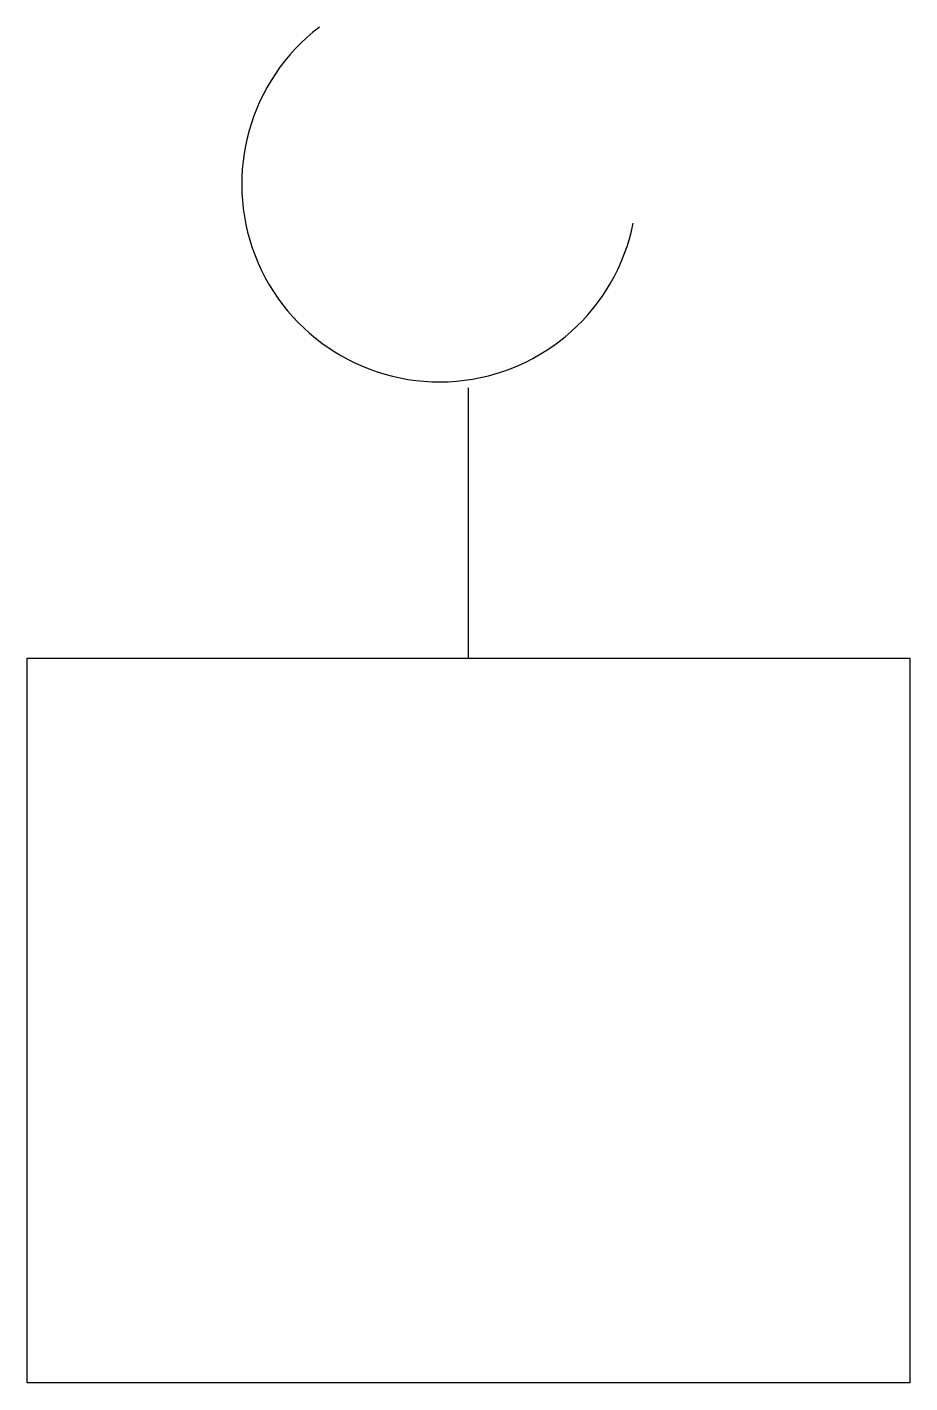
# Model space of a CAD drawing. Header units: metres. Extents: x 325.12 to 328.79, y 230.05 to 235.7.
import ezdxf

# ---------------------------------------------------------------- set-up
doc = ezdxf.new("R2010")
doc.units = ezdxf.units.M
doc.header["$MEASUREMENT"] = 0
doc.layers.get('0').update_dxf_attribs({"linetype": 'CONTINUOUS'})

msp = doc.modelspace()

# ---------------------------------------------------------------- linework, layer by layer
at = {"color": 71}
msp.add_lwpolyline([(326.956, 233.0702), (326.956, 234.1961)], dxfattribs=at)
at = {"color": 72}
msp.add_lwpolyline([(325.118, 233.0702), (328.794, 233.0702), (328.794, 230.0514), (325.118, 230.0514)], close=True, dxfattribs=at)
msp.add_arc((326.8349, 235.0436), 0.8233, 127.3725, 348.6802, dxfattribs=at)

doc.saveas('drawing.dxf')
